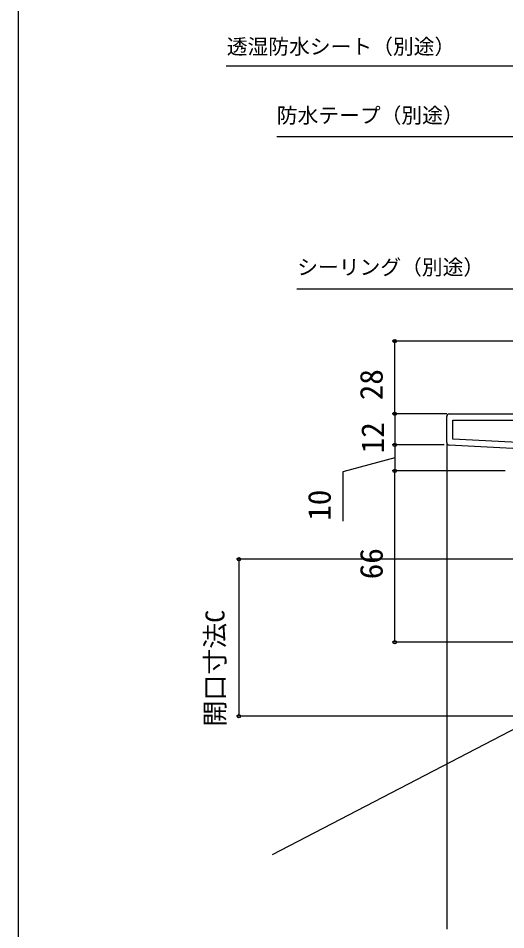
# Model space of a CAD drawing. Units: millimetres, scale not verified. Extents: x -525 to 525, y -783 to 778.
# Drawn here: x -525 to -337.2, y 186.5 to 537.7 of the extents above; entities that cross this region are included whole.
import ezdxf
from ezdxf.enums import TextEntityAlignment as Align

# ---------------------------------------------------------------- set-up
doc = ezdxf.new("R2010")
doc.units = ezdxf.units.MM
doc.header["$LTSCALE"] = 4
for name, color, linetype in [('0-2_YKK_11', 7, 'Continuous'), ('0-3_YKK_12', 2, 'Continuous'), ('0-6_YKK_D', 6, 'Continuous'), ('0-7_YKK_ZWAK', 7, 'Continuous')]:
    doc.layers.add(name, color=color, linetype=linetype)
doc.styles.add('ＭＳ ゴシック', font='')
doc.styles.get('ＭＳ ゴシック').set_extended_font_data('MS Gothic')

msp = doc.modelspace()

# ---------------------------------------------------------------- linework, layer by layer
at = {"layer": '0-2_YKK_11'}
msp.add_line((-360, 374.249), (-360, 384.3), dxfattribs=at)
for points in [[(-359, 385.3), (-298.4, 385.3), (-298.4, 413.3), (-295, 413.3), (-295, 411.4), (-295.5, 410.9), (-296, 410.4), (-296, 385.3), (-245, 385.3), (-245, 381.058), (-245.12, 380.875), (-245.12, 380.325), (-245, 380.142), (-245, 377.5)], [(-308.785, 356.474), (-307.793, 362.1), (-312.6, 362.1), (-312.6, 356.744), (-312.058, 355.876), (-312.377, 355.3), (-315, 355.3), (-315, 370.942), (-359.052, 373.25)]]:
    msp.add_lwpolyline(points, dxfattribs=at)
msp.add_lwpolyline([(-315, 373.345), (-357.6, 375.578), (-357.6, 382.9), (-315, 382.9)], close=True, dxfattribs=at)
for centre, start, end in [((-359, 384.3), 90.00001, 179.99999), ((-359, 374.249), 180, 266.99997)]:
    msp.add_arc(centre, 1, start, end, dxfattribs=at)
at = {"layer": '0-3_YKK_12'}
for p, q in [((-360, 374.249), (-360, 186.8)), ((-324.782, 268.708), (-427.232, 215.376))]:
    msp.add_line(p, q, dxfattribs=at)
at = {"layer": '0-6_YKK_D'}
for p, q in [((-298.9, 413.3), (-381, 413.3)), ((-380, 385.3), (-380, 413.3)), ((-360, 385.3), (-381, 385.3)), ((-360, 385.3), (-381, 385.3)), ((-380, 385.3), (-380, 373.3)), ((-361, 373.3), (-381, 373.3)), ((-362, 373.3), (-381, 373.3)), ((-380, 373.3), (-380, 363.3)), ((-340, 363.3), (-381, 363.3)), ((-337.5, 363.3), (-381, 363.3)), ((-380, 297.3), (-380, 363.3)), ((-247.3, 329.3), (-441, 329.3)), ((-440, 329.3), (-440, 268.764)), ((-331.051, 297.3), (-381, 297.3)), ((-325.551, 268.764), (-441, 268.764))]:
    msp.add_line(p, q, dxfattribs=at)
for points in [[(-296.15, 482.413), (-297.953, 484.216), (-332.978, 519.241), (-444.923, 519.241)], [(-296.15, 455.211), (-297.953, 457.014), (-332.978, 492.039), (-425.444, 492.039)], [(-315.886, 394.58), (-316.758, 396.976), (-329.979, 433.3), (-417.729, 433.3)], [(-380, 368.3), (-400, 362.943), (-400, 343.943)]]:
    msp.add_lwpolyline(points, dxfattribs=at)
for centre in [(-380, 413.3), (-380, 385.3), (-380, 385.3), (-380, 373.3), (-380, 373.3), (-380, 363.3), (-380, 363.3), (-440, 329.3), (-380, 297.3), (-440, 268.764)]:
    msp.add_circle(centre, 0.637, dxfattribs=at)
at = {"layer": '0-7_YKK_ZWAK'}
msp.add_line((-525, 747.3), (-525, -782.7), dxfattribs=at)

# ---------------------------------------------------------------- texts
at = {"layer": '0-6_YKK_D', "style": 'ＭＳ ゴシック'}
for s, p in [('透湿防水シート（別途）', (-444.698, 522.087)), ('防水テープ（別途）', (-425.449, 495.588)), ('シーリング（別途）', (-417.558, 437.11))]:
    msp.add_text(s, height=5.865, dxfattribs=at).set_placement(p, align=Align.BOTTOM_LEFT)
for s, height, p in [('28', 8.798, (-382, 390.539)), ('12', 8.798, (-381.475, 370.095)), ('10', 8.798, (-402, 344.103)), ('66', 8.798, (-382, 321.573)), ('開口寸法C', 7.331, (-443.364, 264.799))]:
    msp.add_text(s, height=height, rotation=90, dxfattribs=at).set_placement(p, align=Align.BOTTOM_LEFT)

doc.saveas('drawing.dxf')
